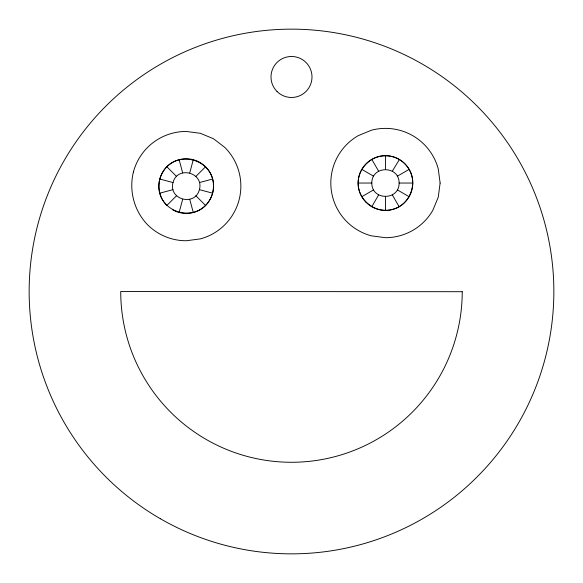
<?xml version="1.0" encoding="UTF-8"?>
<svg xmlns="http://www.w3.org/2000/svg" width="583" height="583" viewBox="0 0 583 583"><rect width="100%" height="100%" fill="white"/><g stroke="black" fill="none" stroke-linecap="round" stroke-linejoin="round"><path stroke-width="0.87" d="M159.815 179.025C151.471 213.895 202.396 227.545 212.606 193.17C220.95 158.306 170.025 144.657 159.815 179.025L173.013 182.566C168.247 199.656 194.992 206.819 199.408 189.635C204.174 172.546 177.429 165.383 173.013 182.566M358.137 183.04C358.042 168.414 370.839 155.617 385.465 155.712A27.328 27.328 0 0 1 409.135 169.376C418.062 184.206 409.339 205.267 392.541 209.435C375.904 214.223 357.816 200.348 358.137 183.04L371.801 183.04C371.619 200.778 399.311 200.778 399.129 183.04C399.311 165.295 371.619 165.295 371.801 183.04M179.134 212.496L182.676 199.299M189.745 172.903L193.279 159.706M371.801 206.703L378.637 194.875M392.301 171.205L399.209 159.808M176.547 195.764L166.884 205.427A27.328 27.328 0 0 1 176.86 160.42A27.328 27.328 0 0 1 213.436 188.484A27.328 27.328 0 0 1 172.546 209.771M195.873 176.438L205.537 166.774M361.795 196.704L373.63 189.869M397.3 176.204L409.135 169.376M159.815 193.17L173.013 189.635M199.408 182.566L212.606 179.025M399.129 183.04L412.793 183.04M462.297 291.704L120.725 291.5A170.768 170.768 0 0 0 291.362 462.275A170.768 170.768 0 0 0 462.232 291.704M199.408 189.635L212.606 193.17M361.795 169.376L373.63 176.204M397.3 189.869L409.135 196.704M166.884 166.774L176.547 176.438M195.873 195.764L205.537 205.427M371.801 159.37L378.637 171.205M392.301 194.875L399.129 206.703M179.134 159.706L182.676 172.903M189.745 199.299L193.279 212.496M385.465 155.712L385.465 169.376M385.465 196.704L385.465 210.368M133.412 171.956C128.748 190.626 134.185 210.915 147.565 224.746A54.656 54.656 0 0 0 186.21 240.757L200.355 238.892A54.656 54.656 0 0 0 224.856 147.455L213.538 138.769L200.355 133.303L186.21 131.445A54.656 54.656 0 0 0 133.412 171.956M440.121 183.04L438.256 197.185L432.797 210.368A54.656 54.656 0 0 1 385.465 237.696L371.32 235.831A54.656 54.656 0 0 1 358.137 135.708L371.32 130.242A54.656 54.656 0 0 1 438.256 168.895L440.121 183.04M366.139 202.359A27.328 27.328 0 0 0 411.86 190.109A27.328 27.328 0 0 0 378.389 156.645A27.328 27.328 0 0 0 366.139 202.359M160.325 518.702A262.35 262.35 0 0 0 553.85 291.5A262.35 262.35 0 0 0 160.325 64.298A262.35 262.35 0 0 0 160.325 518.702M277.005 91.465A20.492 20.492 0 0 0 311.3 82.276A20.492 20.492 0 0 0 286.195 57.178A20.492 20.492 0 0 0 277.005 91.465"/></g></svg>
